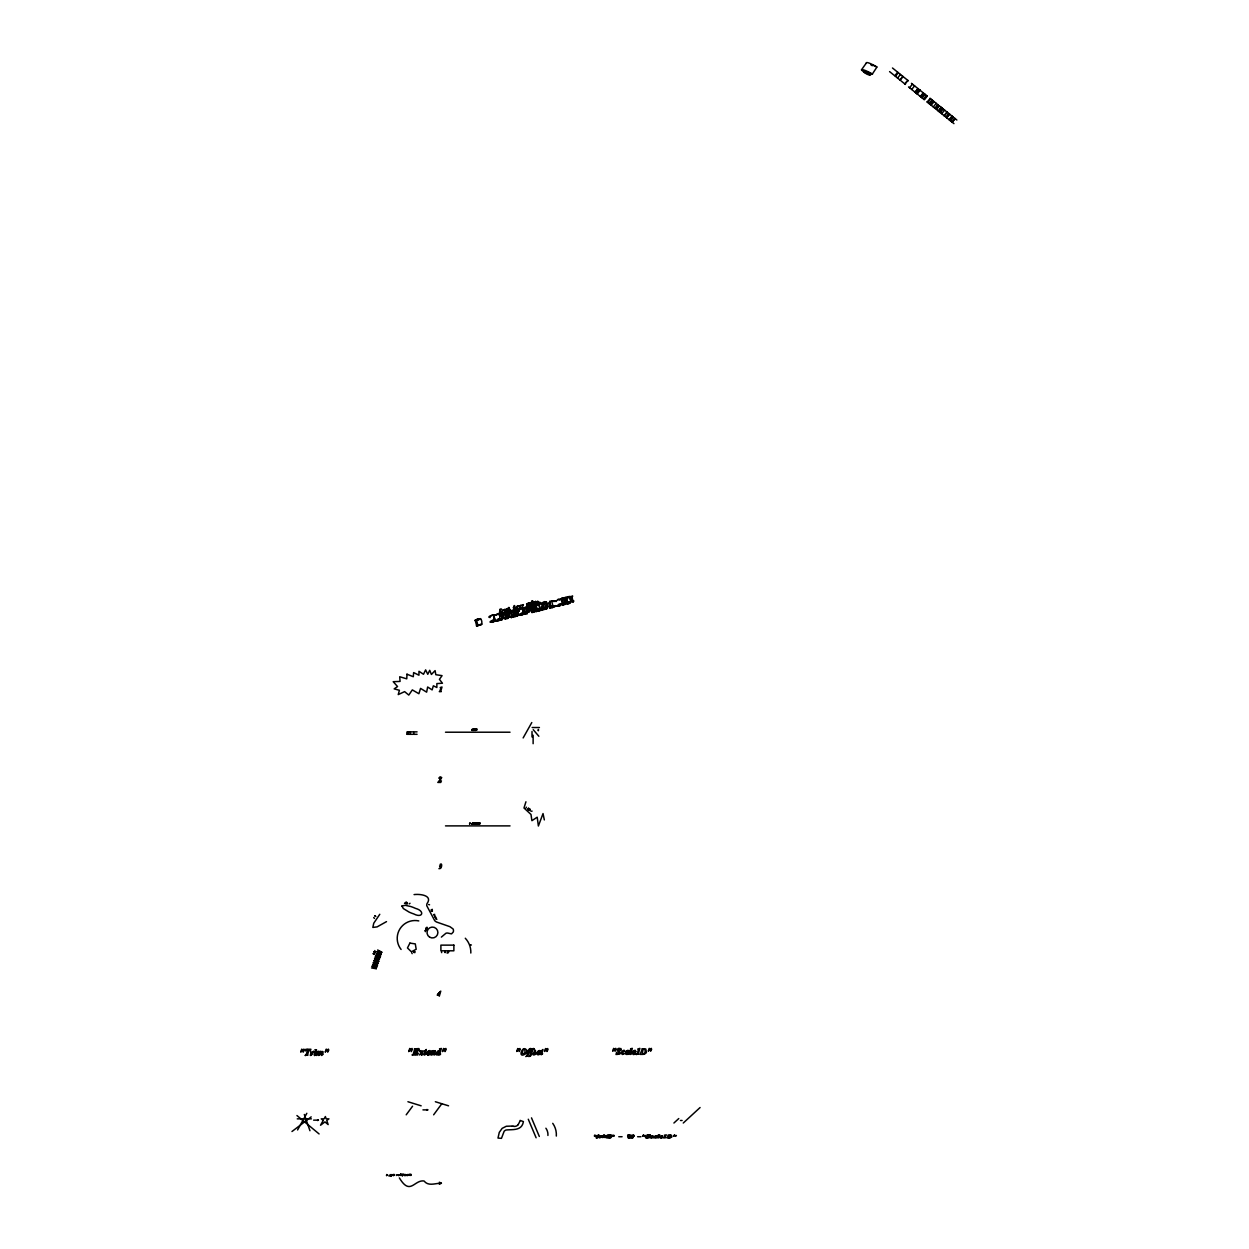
<?xml version="1.0" encoding="UTF-8"?>
<svg xmlns="http://www.w3.org/2000/svg" width="1249" height="1249" viewBox="0 0 1249 1249"><rect width="100%" height="100%" fill="white"/><g stroke="black" fill="none" stroke-linecap="round" stroke-linejoin="round"><path stroke-width="1.5" d="M629.293 1137.215L629.387 1136.293M629.746 1137.449L629.964 1136.09M628.044 1135.482L628.044 1136.34L628.231 1135.482M633.836 1135.482L633.836 1136.34L634.008 1135.482M554.353 606.124L552.48 607.498L553.775 607.201A3.076 0.968 -13.6 0 0 554.572 606.858L555.696 605.874A3.544 1.108 -13.6 0 0 555.649 605.671L550.84 606.171M599.489 1137.215L599.942 1136.137M396.355 1175.512L396.589 1174.669M406.237 1175.512L406.471 1174.669M423.957 1054.546L424.27 1050.94M540.723 1054.265L541.02 1050.877A5.293 5.293 0 0 0 542.925 1049.488L541.91 1053.781M429.625 1051.33L428.048 1052.969A3.622 3.622 0 0 0 430.655 1052.111M539.506 1051.158L538.709 1052.548M634.929 1050.94L634.227 1052.236M601.487 1137.371L601.924 1136.137M626.389 1053.266L627.357 1050.752M437.54 1053.797L438.602 1051.034M600.91 1137.449L601.909 1135.903M441.194 864.776L440.554 865.619A3.138 3.138 0 0 1 439.601 865.885L440.507 868.227M472.263 823.232L471.779 824.121M495.525 620.862L500.615 618.739M555.212 601.144L560.317 599.005M556.398 606.046L561.504 603.907M595.57 1135.482L595.554 1136.34L596.132 1135.482M602.283 1136.371L602.018 1137.183M614.836 1049.582L615.023 1051.236L616.132 1049.144M613.79 1135.482L613.774 1136.34L614.336 1135.482M392.248 1174.716L391.452 1175.731M651.104 1137.215L652.462 1135.981M654.507 1137.371L655.35 1136.09M653.524 1137.449L655.522 1135.872M655.881 1136.371L655.303 1137.48M606.358 1136.231L605.078 1137.105M644.453 1135.482L644.593 1136.34L645.405 1135.45M675.459 1135.482L675.615 1136.34L676.412 1135.45M302.242 1049.597L300.744 1052.158L301.743 1049.113M326.738 1049.597L325.24 1052.158L326.239 1049.113M410.265 1048.957L408.72 1051.596L409.75 1048.442M444.066 1048.957L442.521 1051.596L443.551 1048.442M518.226 1049.004L516.774 1051.486L517.742 1048.52M546.016 1049.004L544.564 1051.486L545.548 1048.52M614.118 1048.817L612.713 1051.236L613.649 1048.348M649.699 1048.817L648.278 1051.236L649.23 1048.348M627.716 1135.232L627.701 1136.34L627.904 1135.357M633.508 1135.232L633.493 1136.34L633.696 1135.357M650.136 1137.355L650.401 1136.731A2.67 2.67 0 0 1 652.821 1135.966M447.938 952.846L447.095 953.112M642.298 1049.16L640.081 1054.375L642.548 1054.375A4.481 4.481 0 0 0 646.467 1052.423M374.154 952.284L374.544 953.237M628.231 1138.011L628.325 1136.855A2.654 2.654 0 0 0 628.45 1137.714M320.899 1051.955L320.587 1053.188L321.087 1052.423A4.184 4.184 0 0 1 322.101 1051.299M438.54 1054.531L439.305 1051.33M629.106 1134.857L629.028 1135.872A2.326 2.326 0 0 0 628.918 1135.169M630.386 1137.449L630.417 1135.903M415.09 951.613L415.09 951.691A4.574 4.574 0 0 1 414.918 952.222L414.84 952.69M632.322 1137.433L632.509 1135.528M630.604 1135.076L630.729 1137.683M630.48 1137.464L630.667 1135.419M631.713 1137.386L631.869 1135.731M631.9 1137.386L631.744 1135.216M632.54 1137.386L632.759 1135.107A2.295 2.295 0 0 1 632.697 1137.683M631.526 1137.855L632.556 1137.933M631.073 1136.996L631.198 1136.168M861.482 69.944L864.776 72.848A6.026 0.999 32.1 0 0 865.37 73.207A5.215 0.859 32.1 0 0 868.008 74.597L868.461 74.768A7.291 1.202 32.1 0 0 869.07 74.987A8.212 1.358 32.1 0 0 870.522 75.002L866.291 71.677M629.933 1137.371A5.199 5.199 0 0 1 629.964 1136.84L630.042 1136.231M633.368 1052.907L633.384 1052.751A3.341 3.341 0 0 0 635.866 1051.72M321.196 1054.89L321.867 1052.454M433.528 1054.406L434.215 1051.908M414.59 1049.41L413.31 1053.828A1.592 1.592 0 0 1 412.295 1055.093M439.945 1049.394L439.476 1050.955M307.582 1054.765L309.065 1049.644L310.283 1050.69M404.489 903.355L405.301 902.699M409.204 903.901L410.015 903.261M627.31 1053.937C626.608 1055.78 622.876 1052.673 627.544 1050.347M594.54 1135.2L594.493 1136.34L595.133 1135.325M612.759 1135.2L612.697 1136.34L613.353 1135.325M416.869 1052.891L417.572 1050.393M496.852 620.55L497.898 619.239M557.725 605.734L558.787 604.422M426.939 929.318L426.268 927.976M419.336 1051.08L421.022 1050.612A4.746 4.746 0 0 1 421.647 1052.158L422.849 1050.737M629.683 1053.797L630.995 1049.238M506.86 610.948L507.406 609.059L508.234 611.963L507.406 609.059M311.11 1052.173L310.298 1055.467L311.469 1055.233A14.785 14.785 0 0 1 311.75 1054.234M566.656 597.6L567.905 596.803A3.669 1.155 -13.6 0 1 569.201 596.538L569.825 596.944M567.842 602.502L569.076 601.706A3.669 1.155 -13.6 0 1 570.371 601.44M314.748 1052.158L314.045 1054.624M373.139 953.705L374.31 954.486L373.326 953.69M534.072 602.33L533.261 605.141M373.966 951.722L375.106 951.894M439.71 1054.187L441.381 1048.442L439.492 1048.926M630.807 1053.625L632.337 1048.348L630.573 1048.77M519.943 608.076L520.411 605.999M527.094 604.251L526.625 606.327L527.859 605.999M374.872 950.551L374.591 951.473M596.257 1138.011C595.258 1136.153 598.942 1138.963 597.428 1136.637A2.201 2.201 0 0 1 596.975 1136.106L598.521 1134.982M638.38 1053.625L639.91 1048.364L637.724 1049.035M642.408 1053.5C643.173 1042.65 647.872 1053.547 642.938 1054.031M474.37 730.415L471.716 730.368M391.28 1176.277L390.515 1176.277M477.524 824.231L474.885 824.184M445.581 952.534L445.518 951.879M400.133 1175.45L400.055 1174.575M404.145 1175.45L404.052 1174.575M602.533 1137.574L602.393 1136.215M628.419 1053.656L629.34 1050.409L628.028 1050.596M414.668 1054.062L415.324 1051.783L416.385 1051.83M393.685 1175.699L393.919 1174.747M407.33 1175.699L407.58 1174.747M441.678 952.659L441.49 951.785M402.147 1175.793L402.303 1174.403M522.098 609.559L522.566 607.779C523.347 602.986 517.383 605.406 520.786 608.528M527.952 604.906L528.405 603.126L526.625 603.876M528.405 603.126L528.795 607.795L530.138 605.859L532.433 605.578L533.604 610.496C532.652 615.679 528.764 608.638 531.449 607.311M506.704 609.247L506.766 609.012A6.292 3.388 -16.1 0 0 508.78 607.56L510.185 611.448L508.999 613.462M507.547 612.135L506.766 609.012M315.216 1054.578L316.184 1051.221L314.295 1051.658M317.012 1051.658L318.901 1051.221L318.308 1053.188L320.509 1051.236M386.722 1174.497L386.55 1175.699L386.831 1174.778M440.819 691.103L442.005 686.997L440.163 687.543M538.834 604.235C535.79 604.391 535.79 601.565 533.604 602.034M535.54 601.253L535.743 604.719M394.106 1175.168L394.512 1174.45M407.767 1175.168L407.455 1174.45M409.407 1174.466L409.344 1175.34M499.303 612.931L500.178 609.918M534.478 604.922L536.367 604.157M434.793 1053.984L435.355 1050.799M425.597 929.927L425.784 929.927M425.222 1054.031L426.284 1049.472A5.62 5.62 0 0 1 424.317 1051.034M318.027 1054.14L316.497 1055.467L317.355 1052.517A3.138 3.138 0 0 0 317.48 1052.001M391.015 1174.497L391.14 1175.934M527.671 1050.69L527 1055.592A1.92 1.92 0 0 1 526.61 1056.373M530.7 1050.69L530.044 1055.53A1.92 1.92 0 0 1 529.638 1056.373M638.38 1049.784L637.349 1053.313M319.603 1052.47L318.745 1055.467L320.212 1054.468A5.012 5.012 0 0 1 320.743 1053.235L321.149 1052.688A2.529 2.529 0 0 1 321.461 1052.314M322.461 1054.406L323.148 1051.767M473.621 730.15L473.886 729.229M476.041 730.165L476.369 729.041M470.17 822.872L469.858 823.965M476.79 823.965L477.056 823.044M387.533 1174.763L387.721 1175.403M440.772 688.183L439.882 691.243M500.662 612.463C503.644 612.994 501.942 606.764 499.834 609.559M472.294 730.072L472.544 729.229M473.293 730.15L473.558 729.229M476.572 729.931L477.024 728.963L475.276 728.963M472.793 823.887L473.043 823.044M475.463 823.887L475.713 823.044M476.462 823.965L476.728 823.044M479.741 823.762L480.194 822.779L478.445 822.779M408.891 1175.387L408.61 1174.435M409.688 1175.403L410.094 1174.013M609.044 1137.433L609.59 1135.528M471.95 730.15L472.216 729.229M472.45 823.965L472.715 823.044M474.074 823.965L474.058 823.06M475.12 823.965L475.385 823.044M448.438 951.332L448.516 952.425M390.781 1175.965L391.124 1174.763M431.389 1051.08L433.309 1050.612L432.732 1052.642L434.933 1050.612M400.851 1173.841L400.96 1175.325M538.366 729.463L538.46 730.556M603.626 1135.076L604.532 1134.857L603.798 1137.355M607.108 1137.386L607.592 1135.7M607.67 1137.386L608.419 1134.857L607.201 1135.216M609.715 1137.386L610.386 1135.107M474.448 729.104L475.135 730.431L475.479 729.229L473.418 728.963M475.728 730.15L475.994 729.213M469.53 823.965L469.811 823.044M477.305 823.981L477.68 823.013L478.305 824.246L478.648 823.044M478.57 823.044L476.587 822.779M478.898 823.965L479.163 823.029M397.697 1174.778L397.916 1175.262A2.139 2.139 0 0 1 398.29 1174.7M500.146 615.773L501.021 612.822M444.785 951.457L444.691 952.487M448.235 952.487L448.516 951.488M400.586 1175.387L400.976 1174.06M538.178 730.618L538.46 729.635M603.22 1137.464L603.813 1135.419M306.302 1054.328L307.676 1049.644M508.78 608.357L510.295 611.073L509.046 607.482M509.623 611.261L509.623 610.449A6.292 3.388 -16.1 0 1 507.672 611.948M514.775 605.796L513.448 607.654L514.276 610.558L515.041 608.388M515.603 608.7L514.526 610.496M472.2 824.231L473.512 823.825M473.871 822.826L475.963 822.779M606.514 1137.855L608.029 1137.855M636.209 1054.218L638.832 1054.187M398.603 1175.668L398.821 1174.763M628.762 1134.857L628.606 1134.951A2.529 2.529 0 0 0 628.653 1136.559A1.936 1.936 0 0 1 628.762 1137.745L628.825 1136.293M428.001 1052.969L429.25 1050.955M605.094 1136.996L605.5 1136.168M310.673 1051.658C310.08 1055.733 315.763 1048.161 313.124 1052.517M426.939 927.148L427.158 928.288M525.938 801.78L523.987 807.994L530.997 814.473L531.902 820.687L537.211 817.189L538.381 826.011L543.034 813.567L544.33 819.922M518.928 609.387L517.398 610.605L518.647 608.997M519.287 610.137L519.084 609.949A4.434 1.39 -13.6 0 1 519.272 609.387A5.761 1.811 -13.6 0 1 519.443 609.184L519.849 608.841A2.529 0.796 -13.6 0 1 520.349 608.56L522.035 608.013A3.404 1.077 -13.6 0 0 521.114 608.169A3.544 1.108 -13.6 0 0 519.803 608.591A4.621 1.452 -13.6 0 0 519.162 608.872A3.747 1.171 -13.6 0 0 518.085 609.528A3.497 1.093 -13.6 0 0 517.773 610.246L519.022 610.511M526.563 603.892L527.406 606.78L529.248 606.015M305.209 1055.296L307.863 1055.249M475.463 730.415L476.853 730.009M426.065 927.976L427.08 928.413M478.632 824.231L480.022 823.84M412.217 1054.812L417.634 1054.983L418.29 1053.235L414.918 1054.578M608.528 1137.855C612.104 1139.338 613.197 1133.358 609.293 1135.013M425.3 930.474L426.143 930.552M530.653 602.689L531.449 605.718L530.653 602.689C533.198 600.02 534.978 606.155 531.496 605.593M516.602 607.607L517.804 606.093M505.861 612.837L505.299 613.556M390.078 1174.731L389.969 1174.966A6.151 6.151 0 0 1 389.501 1175.528L389.032 1176.199M402.475 1175.824L403.13 1173.841M425.035 930.755L425.363 931.66M426.174 928.616L426.502 929.521M493.901 615.101L493.121 615.039A3.404 1.077 -13.6 0 0 492.278 615.195A3.544 1.108 -13.6 0 0 490.966 615.616A4.621 1.452 -13.6 0 0 490.326 615.882A3.747 1.171 -13.6 0 0 489.249 616.538A3.497 1.093 -13.6 0 0 488.937 617.271L490.186 617.537M495.213 619.676L494.167 617.053M524.049 612.65L522.863 607.748L523.565 612.853M567.233 603.345L566.921 604.126L566.14 600.847M635.803 1051.424L635.257 1050.347A2.701 2.701 0 0 0 633.914 1050.69A3.107 3.107 0 0 0 632.166 1053.344L633.305 1054.499A2.233 2.233 0 0 0 634.773 1054.109L635.366 1053.266L633.352 1053.25M650.151 1134.857L648.044 1135.95A6.885 6.885 0 0 0 648.59 1136.293M533.791 1048.973L534.478 1049.41L533.838 1048.52A2.092 2.092 0 0 0 532.261 1049.144L531.09 1050.643M656.271 1137.574L657.083 1135.903L656.053 1136.215M405.784 902.371L406.846 902.387L406.347 903.542M407.112 904.12L407.471 903.261M405.457 903.495L405.863 902.543M406.066 903.558L406.471 902.621M405.738 903.48L406.175 902.309M374.731 915.704L375.684 916.235M569.95 596.913L571.136 601.815L570.356 598.536M551.496 606.358L549.997 608.154M327.581 1049.706L328.456 1049.113M304.366 1049.941L303.179 1052.158L302.992 1050.393A2.576 2.576 0 0 1 303.054 1049.769L303.96 1049.113M328.862 1049.941L327.675 1052.158L327.488 1050.393A2.576 2.576 0 0 1 327.55 1049.769M412.404 1049.379L411.233 1051.596L411.03 1049.784A2.654 2.654 0 0 1 411.108 1049.098L412.029 1048.442M446.236 1049.301L445.034 1051.596L444.831 1049.784A2.654 2.654 0 0 1 444.909 1049.098L445.831 1048.442M517.039 609.215L517.992 614.633L517.039 609.215L512.699 610.277L514.354 615.148M546.578 602.018C548.358 616.241 548.857 596.366 542.222 603.08L543.877 607.966M569.794 603.095L567.795 603.595A3.201 0.999 -13.6 0 1 567.405 603.314M520.271 1049.363L519.131 1051.486L518.959 1049.769A2.498 2.498 0 0 1 519.022 1049.16L519.896 1048.52M548.061 1049.363L546.937 1051.486L546.75 1049.769A2.498 2.498 0 0 1 546.812 1049.16L547.687 1048.52M651.697 1049.176L650.588 1051.236L650.417 1049.582A2.436 2.436 0 0 1 650.464 1049.004L651.338 1048.348M573.104 600.894L572.901 602.018L571.933 595.992M430.546 1051.877L429.999 1050.612A2.841 2.841 0 0 0 428.735 1050.877A3.388 3.388 0 0 0 426.627 1053.875L427.861 1055.108M668.293 1135.528L667.341 1137.496M658.161 1135.076L659.706 1134.857L658.457 1137.355M664.078 1137.386L664.921 1135.684M665.046 1137.386L666.295 1134.857L664.312 1135.216M668.527 1137.386C670.822 1131.75 671.853 1138.901 668.871 1137.761M657.458 1137.464L658.473 1135.419M539.537 604.063L537.226 605.141C539.037 601.55 540.614 609.309 538.397 610.043M540.723 608.966L538.007 610.792M646.357 1052.251L645.842 1049.051L642.08 1048.723M522.441 608.919L523.737 607.467L524.627 613.04L523.44 608.138L528.14 606.514L528.639 610.339M529.03 611.979L528.14 606.514M535.056 605.141L530.544 606.421L531.855 612.572L534.525 611.963L533.76 608.638M535.243 604.781L536.133 610.246L535.337 606.983M564.97 604.485L562.721 605.109L561.753 598.333L566.14 597.256L567.28 603.985M566.14 597.256L567.03 602.721L565.844 597.818L563.877 598.958M660.971 1136.949L661.424 1136.122M537.523 609.746L535.962 611.573L535.165 608.294M514.885 616.444L515.572 615.663A3.7 1.171 -13.6 0 1 516.102 615.538L516.54 615.523M543.471 603.907L543.924 603.579A3.7 1.171 -13.6 0 1 544.455 603.454L544.876 603.439M544.423 609.262L545.298 607.623L544.564 602.611A5.589 1.764 -13.6 0 1 545.157 602.471L546.016 602.424M514.479 610.121L515.025 609.809A5.589 1.764 -13.6 0 1 515.634 609.668L516.664 609.762L517.898 615.507L512.793 617.256L514.432 615.351M515.337 615.632L514.588 609.918M516.789 615.679L516.29 611.635M543.674 603.532L544.111 602.721M546.328 608.497L546.765 607.685M550.2 601.643L548.811 603.251L549.857 608.232L552.464 607.592M551.402 601.394L552.823 600.816M551.996 607.389L552.854 605.796L551.668 600.894M540.661 603.938C543.018 601.456 543.424 609.184 541.207 610.012M501.036 620.066L502.613 618.099C503.16 609.169 497.289 616.46 500.911 620.144L502.207 619.723M505.205 613.868A4.059 2.186 -16.1 0 0 507.11 612.759L506.11 612.088A3.107 1.671 -16.1 0 0 505.08 612.478L505.673 618.38L501.817 618.114M508.202 618.286L506.86 618.692L508.562 616.647C508.296 606.655 504.549 616.241 507.016 613.384M505.673 618.38L506.22 617.365M510.435 612.026L506.594 611.76L507.734 616.725L511.622 616.944L510.982 611.026M511.622 616.944L512.168 615.929M500.911 614.633L501.676 613.243L503.597 613.93M502.098 619.535L502.863 618.146L505.423 619.067M506.86 613.181L507.625 611.791L509.873 612.603M508.046 618.083L508.811 616.694L511.387 617.615M513.245 610.449L511.747 612.275M543.955 608.169L542.347 610.012L541.566 606.749M530.31 606.624C532.402 604.141 532.355 618.833 530.856 605.859M562.628 603.798L561.753 598.333M405.706 1174.903L404.91 1175.731M504.518 613.915C506.751 608.154 508.484 618.005 505.58 619.036M510.357 612.681C512.465 606.577 514.494 616.069 511.528 617.584M525.111 607.701L524.205 607.701M526.219 607.607L527.671 606.983L528.499 610.371M525.329 607.311L526.516 612.213L524.861 614.274L527.437 613.696M526.859 613.509L527.734 611.916L526.547 607.014M531.996 606.374L532.433 605.578M532.98 606.468L534.603 605.187M533.947 611.776L534.822 610.199L533.635 605.297M562.674 599.255L561.675 600.113M562.893 598.849C558.615 595.757 566.859 611.791 563.33 598.068M564.517 602.97L562.846 605.016M564.845 604.251L565.719 602.674L564.689 597.74M297.574 1129.955L306.832 1113.296M530.747 1048.973L531.449 1049.41L530.903 1048.535A2.092 2.092 0 0 0 529.233 1049.144L527.952 1050.674M519.194 606.327L518.335 605.765A3.107 1.671 -16.1 0 0 517.305 606.155L517.102 606.249A3.981 2.139 -16.1 0 0 515.525 607.576M519.99 609.278L519.178 608.669A3.107 1.671 -16.1 0 0 518.148 609.044L517.945 609.153A3.981 2.139 -16.1 0 0 516.462 610.324M523.144 737.94L531.793 722.547M528.296 604.266L530.091 602.814L529.482 603.735M495.869 615.148L496.712 614.336M503.956 610.199L503.972 610.948M528.92 809.211L528.655 809.617A4.574 4.574 0 0 0 529.061 809.508L529.248 809.493M521.77 605.749L523.44 604.594L522.753 605.468M861.513 69.788L866.15 63.277M506.079 609.824L505.267 609.2A3.107 1.671 -16.1 0 0 504.237 609.59L504.034 609.684A3.981 2.139 -16.1 0 0 502.457 610.995A4.231 2.279 -16.1 0 0 502.301 611.292A3.247 1.749 -16.1 0 0 502.145 611.807M624.063 1051.049L624.953 1051.377L624.359 1050.378A2.014 2.014 0 0 0 623.251 1050.503L623.095 1050.581A2.998 2.998 0 0 0 621.362 1053.235L622.361 1054.468L624.281 1053.781L622.486 1053.079L624.047 1050.55M643.735 1135.263L642.595 1136.34L643.422 1134.857M674.772 1135.247L673.601 1136.34L674.429 1134.857M405.472 1175.075L405.222 1175.465A3.044 3.044 0 0 0 405.082 1174.357L404.582 1174.544M509.779 613.197L509.046 610.418M567.78 597.131L569.185 596.694M568.966 602.034L571.012 601.846L570.215 598.568M533.12 1054.812L533.323 1053.329A5.542 5.542 0 0 0 533.51 1053.875L534.463 1054.593L534.9 1053.719A4.902 4.902 0 0 0 534.385 1053.063A8.743 8.743 0 0 1 533.963 1052.564L534.619 1050.581A2.841 2.841 0 0 1 535.587 1050.674C532.09 1048.645 539.443 1055.171 533.432 1054.64M406.206 1114.811L412.56 1106.224M433.637 1114.811L441.818 1103.726M379.79 914.284L373.748 923.23L372.842 927.429L377.104 926.883L386.519 921.621M628.872 1053.61L627.872 1054.499M530.934 811.21L532.09 811.147M420.382 1053.766L420.71 1053.063A13.645 13.645 0 0 0 420.21 1051.502L420.023 1051.205M895.377 76.298L898.343 72.739M897.547 78.047L900.467 74.44M899.92 79.967L902.824 76.361M904.807 83.917L906.758 81.513M904.979 84.042L907.882 80.451M909.522 87.727L912.488 84.167M911.692 89.475L914.596 85.869M915.033 92.176L917.953 88.57M915.22 92.332L918.14 88.726M916.157 93.082L918.109 90.693M916.344 93.238L919.264 89.631M916.969 93.737L919.873 90.131M917.141 93.878L920.045 90.271M920.326 96.454L923.245 92.863M920.529 96.626L923.479 93.05M921.419 97.328L924.322 93.722L927.258 96.095L924.338 99.701L921.294 97.235M921.512 97.422L924.432 93.816M922.137 97.922L925.041 94.315M923.589 99.093L926.555 95.533M923.792 99.249L926.711 95.658M924.073 99.483L927.07 95.939M927.164 101.981L930.177 98.452M927.882 102.559L930.786 98.952M929.397 103.776L932.254 100.139M929.537 103.901L932.457 100.295M929.818 104.12L932.769 100.545M930.083 104.338L933.003 100.732M931.208 105.244L934.08 101.606M933.3 106.93L936.204 103.339M934.986 108.304L937.905 104.697M938.264 110.958L941.184 107.352M938.545 111.177L941.371 107.492M938.936 111.489L941.855 107.882M939.529 111.973L942.495 108.413M940.294 112.582L943.198 108.975M941.699 113.721L944.619 110.131M944.072 115.642L946.992 112.035M944.275 115.814L947.195 112.207M946.789 115.845L948.725 113.456M946.461 117.578L949.381 113.971M946.758 117.812L949.677 114.221M949.068 119.67L951.972 116.063M949.568 120.091L952.487 116.485M950.302 120.685L953.221 117.078M952.05 122.09L954.954 118.483M952.253 122.246L955.157 118.639M441.365 937.109L445.955 933.237A4.293 4.293 0 0 1 447.735 933.065L451.498 933.893L453.262 932.004A4.262 4.262 0 0 0 453.481 930.552L453.403 929.849A3.076 3.076 0 0 0 453.012 928.913L449.921 926.68L436.432 921.981A10.695 10.695 0 0 1 434.73 920.7L426.752 905.697A6.417 6.417 0 0 1 426.955 903.745C433.153 895.268 419.929 893.831 414.059 894.596M629.434 1137.933L629.465 1137.917A1.671 1.671 0 0 0 629.621 1137.464L629.637 1137.464M538.522 602.533L539.896 602.143M540.005 602.689L539.037 603.111M600.644 1136.559C600.472 1133.951 597.303 1139.494 600.582 1137.464M494.51 615.476L499.428 613.821M438.914 868.679C442.13 869.569 442.599 861.904 440.085 864.402M573.9 601.034L573.26 601.768A17.595 5.527 -13.6 0 0 573.026 602.08L571.714 597.116A17.595 5.527 -13.6 0 1 571.995 596.975L572.729 596.132M438.227 1053.984L438.618 1053.438A5.839 5.839 0 0 1 437.868 1054.843C435.323 1056.295 436.135 1050.893 438.836 1050.612M315.669 1055.015L314.42 1055.561M656.849 1137.402L655.803 1137.995M517.086 614.914L515.696 615.538M546.562 607.779L545.048 608.388M422.989 1054.297L421.756 1055.062M517.695 607.092L516.774 607.623M535.399 601.987L538.007 601.347M621.003 1048.535L620.878 1050.347A2.56 2.56 0 0 0 620.581 1049.597L618.973 1048.895L619.051 1050.612A9.727 9.727 0 0 0 619.598 1051.158L620.16 1053.766L617.474 1054.406A9.446 9.446 0 0 0 616.912 1054.297L615.991 1054.515L616.678 1052.267A3.357 3.357 0 0 0 616.912 1053.266L618.692 1054.031L618.88 1052.314A8.415 8.415 0 0 0 618.317 1051.705L617.568 1050.784A1.639 1.639 0 0 1 617.349 1049.956L617.646 1049.082A1.827 1.827 0 0 1 618.677 1048.395L618.817 1048.379A3.841 3.841 0 0 1 620.207 1048.535M531.559 601.081L532.652 600.785M532.402 603.985L533.479 603.673M532.761 601.362L531.824 601.659M533.604 604.266L532.605 604.547M659.082 1137.464L657.942 1137.995M673.914 1123.023L678.785 1118.542M683.265 1123.023L700.08 1107.535M440.038 1054.328L440.6 1053.953A3.513 3.513 0 0 1 440.085 1054.671L438.992 1055.108M626.92 1053.578L627.919 1050.924M606.03 1137.417L604.469 1137.417L606.296 1135.997M646.982 1135.169L647.138 1136.356M531.887 611.276L533.604 610.496M634.523 1050.674L633.961 1052.392M481.677 624.203C483.504 613.165 469.702 623.064 480.584 618.989M494.604 621.268L491.482 621.971A4.434 1.39 -13.6 0 1 491.622 621.299A5.761 1.811 -13.6 0 1 491.778 621.112L492.184 620.769A2.529 0.796 -13.6 0 1 492.684 620.488L494.791 620.363L494.011 617.084M526.485 807.197L525.923 808.119M529.81 810.585L530.06 809.742M528.655 808.165L528.202 809.243M529.935 809.087L529.342 810.023M527.812 808.977L528.624 808.353M529.092 809.898L529.904 809.274M291.969 1131.516L311.188 1116.871M523.487 612.869L523.269 612.9A3.404 1.077 -13.6 0 0 522.301 613.087A3.544 1.108 -13.6 0 0 520.989 613.493A4.621 1.452 -13.6 0 0 520.349 613.774A3.747 1.171 -13.6 0 0 519.272 614.43A3.497 1.093 -13.6 0 0 518.959 615.164L521.067 615.273A3.325 1.046 -13.6 0 0 521.66 615.133L523.456 614.258L522.66 610.98M655.101 1137.652L653.851 1137.948M419.555 1054.983L420.866 1053.578L421.538 1054.952M553.885 601.659L554.509 600.972A3.544 1.108 -13.6 0 0 554.462 600.769L549.654 601.269L550.809 606.233M523.924 607.857L524.783 613.009L526.516 612.213M570.059 596.273L571.23 601.191M494.323 621.378L492.824 622.158A3.325 1.046 -13.6 0 1 492.231 622.299L490.139 622.174A3.497 1.093 -13.6 0 1 490.451 621.44A3.747 1.171 -13.6 0 1 491.513 620.8A4.621 1.452 -13.6 0 1 492.137 620.519A3.544 1.108 -13.6 0 1 493.464 620.097A3.404 1.077 -13.6 0 1 494.307 619.941L494.026 614.773M523.175 614.367L520.365 614.992A4.434 1.39 -13.6 0 1 520.458 614.289A5.761 1.811 -13.6 0 1 520.614 614.086L521.02 613.743A2.529 0.796 -13.6 0 1 521.536 613.478L523.643 613.337L522.847 610.074M545.204 603.017L543.861 603.486M413.653 951.379L414.137 952.363M433.949 1051.549L433.715 1051.736A7.01 7.01 0 0 0 432.482 1053.594L432.06 1054.983L430.858 1054.983L431.748 1051.955A3.325 3.325 0 0 0 431.857 1051.439M524.549 1054.453C517.258 1058.387 522.941 1043.618 526.875 1050.55A4.653 4.653 0 0 1 524.611 1054.312M631.307 1135.887L631.213 1135.966A2.56 2.56 0 0 0 630.964 1137.855L630.948 1137.901M662.298 1137.402L661.08 1137.714M518.928 611.089L517.757 611.37M317.605 1120.556L318.401 1120.15L317.605 1119.729M426.939 1110.299L427.72 1109.877L426.939 1109.471M439.367 1184.286L441.381 1183.24L439.351 1182.21M505.08 612.478L504.877 612.588A3.981 2.139 -16.1 0 0 503.285 613.899M436.01 917.812L436.291 918.077A2.264 2.264 0 0 1 435.667 918.483L435.963 918.577M428.626 904.51L429.562 904.776M434.121 915.361L435.058 915.626M435.917 918.936L436.9 919.264M499.116 620.488L495.775 621.096M560.005 605.671L558.756 606.108M539.115 1050.893L538.553 1052.642M529.092 809.571L528.171 809.867M480.678 624.859L479.038 625.312L481.552 624.406L476.603 625.608L475.166 620.175L480.522 618.598M476.603 625.608L481.833 624.063M470.467 944.728L471.388 945.025M863.824 71.552L864.261 71.49A36.018 5.948 32.1 0 1 865.854 71.599L867.868 73.066M645.764 1137.948C644.312 1135.7 648.434 1139.166 648.153 1137.058A5.105 5.105 0 0 0 647.466 1136.574M530.684 1048.723L530.294 1048.91A2.17 2.17 0 0 0 529.935 1049.347L527.968 1055.53L525.751 1056.576M497.071 614.165L497.898 613.977M498.257 619.067L499.085 618.88M557.96 599.348L558.787 599.161M559.13 604.251L559.974 604.063M520.755 608.528L522.457 608.435M477.212 619.926L480.522 618.911M497.883 620.925L499.522 619.129M558.787 605.984L560.395 604.266M647.325 1134.998L647.919 1134.873A5.527 5.527 0 0 1 649.137 1134.951M567.452 603.923L567.686 603.876A7.884 2.482 -13.6 0 1 568.279 603.751L568.763 603.564M505.58 612.432L504.549 613.493L500.646 613.212L501.786 618.161L502.613 618.099M475.213 620.456L476.259 620.129L475.088 620.472M476.447 625.936L479.179 625.281M514.213 605.5L513.448 607.654M539.24 610.761L540.333 609.684L538.959 603.876L541.66 603.22L542.847 608.122L540.13 608.778M666.841 1137.823L668.59 1137.933M527.468 609.215L528.733 608.731A17.049 9.196 -16.1 0 1 528.92 608.044M534.369 604.953L533.573 601.94M506.235 611.838L504.502 612.26L505.689 617.178L507.406 616.756M512.184 610.402L510.419 610.87M538.444 604.001L535.774 604.657L537.445 609.528M499.725 615.242L501.068 614.82M511.606 612.353L513.932 611.791M548.67 603.329L550.106 602.986M561.535 600.207L562.55 599.957M510.903 610.823L511.606 615.773L513.355 615.304M513.885 615.179L518.226 614.118M524.939 612.478L529.326 611.417M532.027 610.761L536.43 609.684M536.961 609.559L539.615 608.903M543.409 607.982L547.749 606.936M562.924 603.236L567.327 602.174M544.783 608.56L545.095 608.482A3.7 1.171 -13.6 0 1 545.641 608.357L546.063 608.341M478.96 625.296L477.29 625.749M535.93 611.62L538.553 610.98M539.1 610.855L541.785 610.152M542.316 610.074L547.421 608.325L546.235 603.423M476.634 619.816L478.211 619.348L476.056 619.957M552.854 605.796L554.01 605.718M477.586 625.374L480.303 624.812M507.734 616.725L508.562 616.647M533.713 1048.723L533.245 1048.973A2.17 2.17 0 0 0 532.964 1049.347L530.997 1055.53L528.764 1056.56M568.982 603.626L570.528 602.377A5.542 1.749 -13.6 0 0 570.012 602.33A9.274 2.92 -13.6 0 1 569.466 602.299L569.076 602.221M558.162 606.108L556.679 606.28M565.719 602.674L566.874 602.689M534.822 610.199L535.977 610.215L535.197 607.014M527.734 611.916L528.889 611.948M567.671 598.63L566.609 598.677A3.201 0.999 -13.6 0 1 566.219 598.412M432.466 910.896L431.311 910.864M432.357 910.911L431.451 911.099M433.668 914.596L434.699 914.346M432.341 909.397L431.451 910.146M434.793 916.766L435.651 916.875L434.886 917.156M431.217 909.74L432.232 909.553M615.757 1048.348L614.945 1048.895A2.436 2.436 0 0 0 614.851 1049.582M544.564 609.403L544.892 609.34A3.185 0.999 -13.6 0 0 547.265 608.372L546.469 605.094M504.939 612.26L506.126 617.162M556.398 601.44L555.462 601.362M439.258 691.649L441.256 691.649M514.947 616.6L515.353 616.522A3.185 0.999 -13.6 0 0 517.726 615.554L516.555 610.652M663.328 1137.855L665.358 1137.839M609.965 1137.761L611.073 1135.638M393.373 1174.357L392.389 1175.387L393.435 1175.325M411.108 1174.357L410.125 1175.387L411.186 1175.325M532.168 727.527L539.427 727.527M413.388 731.867L407.143 731.867L407.268 734.303M417.072 731.867L413.95 731.867L413.95 734.303L417.072 734.303M445.503 732.211L510.029 732.211M407.143 734.303L413.388 734.303M445.503 825.886L510.029 825.886M416.744 1048.941L415.433 1051.424A2.888 2.888 0 0 0 417.869 1050.706M418.477 1050.19L419.055 1048.598L414.387 1048.848M310.283 1050.924L310.907 1049.254L305.911 1049.254L305.599 1050.924A2.623 2.623 0 0 1 307.676 1049.55M422.943 1109.877L427.72 1109.877M297.246 1118.854L311.376 1118.854M313.624 1120.15L318.401 1120.15M680.471 1120.478L682.095 1120.478M598.817 1134.857L597.615 1135.856A3.466 3.466 0 0 0 598.021 1136.293M618.786 1136.731L622.096 1136.731M637.599 1136.731L640.909 1136.731M377.011 951.535L381.788 952.363M376.402 953.362L378.869 953.783M381.148 954.189L378.385 953.69M375.793 955.188L380.57 956M375.184 956.999L377.651 957.437M379.93 957.827L377.245 957.343M374.575 958.826L379.353 959.638M373.966 960.653L378.744 961.465M373.357 962.464L378.119 963.291M372.733 964.29L377.51 965.102M372.124 966.101L376.901 966.929M371.515 967.928L376.292 968.756M630.183 1054.499L631.51 1053.282A2.67 2.67 0 0 1 631.057 1053.875M434.043 1055.046L435.074 1054.593A3.763 3.763 0 0 0 435.589 1053.875L435.417 1053.766M662.173 1135.872L662.657 1136.512A4.2 4.2 0 0 1 660.627 1137.027M651.65 1137.698L652.962 1137.464M532.777 603.954L532.964 603.97A5.371 2.888 -16.1 0 1 532.714 604.297M513.636 1126.255L512.387 1126.13M441.381 1183.24C435.464 1183.022 428.579 1186.722 424.036 1180.992C414.168 1179.571 410.281 1196.105 399.368 1177.901M541.176 1054.796L542.597 1053.672A2.763 2.763 0 0 1 542.128 1054.234M511.903 1126.083L506.313 1126.255L502.16 1128.347L499.288 1132.375L497.992 1138.073L501.458 1138.354L504.174 1131.219A6.151 6.151 0 0 1 506.001 1130.017C512.683 1129.268 521.91 1131.079 523.409 1121.602L520.13 1120.415A15.847 15.847 0 0 1 518.148 1124.49M646.514 1137.933L648.949 1137.714L648.98 1136.528M547.203 607.326L546.453 607.357A5.589 1.764 -13.6 0 0 545.735 607.514M668.121 1135.029L671.462 1135.216L671.884 1136.887A5.012 5.012 0 0 1 668.605 1137.839M321.664 1055.499L323.038 1054.265M597.053 1137.98L598.349 1136.684M516.586 611.979L517.711 611.869A2.654 1.436 -16.1 0 0 518.913 611.37M569.747 602.924L569.497 602.845A7.135 2.248 -13.6 0 0 568.857 602.783A6.026 1.889 -13.6 0 1 568.482 602.752L567.936 602.611M652.821 1135.903L652.493 1136.559M493.402 615.257L491.638 615.523A2.529 0.796 -13.6 0 0 490.998 615.866L490.592 616.21A5.761 1.811 -13.6 0 0 490.435 616.397M567.905 597.319L568.279 597.397A9.274 2.92 -13.6 0 0 568.826 597.428A5.542 1.749 -13.6 0 1 569.169 597.459L569.747 597.647M424.285 1055.062L425.94 1053.922A2.935 2.935 0 0 1 425.456 1054.515M435.355 1101.727L448.563 1105.818M407.923 1101.727L421.147 1105.818M566.749 597.709L567.296 597.849A6.026 1.889 -13.6 0 0 567.686 597.881M379.634 951.004L381.866 952.16M379.025 952.831L381.257 953.971M379.399 953.003L377.026 951.816M378.416 954.642L380.633 955.797M377.807 956.469L380.024 957.608M376.964 958.186L379.415 959.435M376.573 960.106L378.806 961.262M375.965 961.933L378.197 963.073M375.356 963.744L377.588 964.899M375.73 963.931L373.342 962.714M374.747 965.571L376.979 966.726M374.138 967.397L376.371 968.537M379.337 950.864L377.635 949.989M378.041 954.47L376.339 953.565M377.417 956.281L375.746 955.407M376.886 958.139L375.168 957.249M376.199 959.935L374.528 959.045M375.59 961.746L373.951 960.887M374.45 965.43L372.702 964.509M373.826 967.257L372.061 966.32M866.416 71.755L866.541 71.817A11.319 1.873 32.1 0 1 872.302 74.097L876.939 67.04A12.584 2.076 32.1 0 0 866.228 62.872M871.193 64.979L872.021 65.573M872.505 65.573L871.256 64.823A11.319 1.873 32.1 0 1 876.782 66.962M892.473 67.992L897.157 71.771M903.87 77.204L908.366 80.826M911.442 83.324L919.405 89.741L916.485 93.347L908.538 86.93M929.959 98.281L938.108 104.869L935.189 108.476L927.039 101.887M938.998 105.587L953.393 117.219L950.473 120.81L936.079 109.178M953.955 117.671L956.875 120.029M889.569 71.599L894.237 75.377M900.951 80.81L905.447 84.432M951.035 121.262L953.955 123.635M374.154 951.691L374.95 952.347M296.934 1115.544L319.088 1133.936M533.214 729.65L538.85 736.254M373.701 917.547L374.466 918.437M374.919 915.72L375.574 916.501M863.777 71.911L866.744 73.41A16.737 2.763 32.1 0 0 867.946 73.269M422.381 1054.203L422.303 1054.078A10.273 10.273 0 0 1 421.834 1052.673M517.851 614.664L516.821 614.57A5.589 1.764 -13.6 0 0 516.212 614.711M531.496 1117.871L539.318 1136.449M528.28 1119.229L536.118 1137.792M304.319 1114.483L309.955 1130.72M508.78 607.56L509.623 610.449M509.124 610.308L509.967 613.212M499.694 609.481L500.49 612.494M476.462 619.629L477.789 625.093M523.581 609.387L524.721 614.352M516.274 611.214L517.461 616.116M508.437 611.307L509.623 616.21M502.488 612.759L503.659 617.662M411.827 952.846L412.154 953.658M413.794 951.504L413.887 952.519M537.882 1053.532L539.943 1053.547L539.334 1054.39A2.279 2.279 0 0 1 537.835 1054.796L536.711 1053.75A3.185 3.185 0 0 1 538.491 1050.94A2.763 2.763 0 0 1 539.755 1050.55L540.317 1051.83A3.419 3.419 0 0 1 537.929 1052.954M427.923 1053.719L430.109 1053.781L429.578 1054.578A2.42 2.42 0 0 1 427.861 1055.108M533.12 735.239L533.12 743.701M532.012 731.492L532.012 736.988M410.343 731.867L410.343 734.303M407.798 731.867L407.798 734.303M407.486 731.867L407.486 734.303M465.284 938.233A20.296 20.296 0 0 1 470.826 953.034M401.101 949.459A17.829 17.829 0 0 1 418.79 920.919M560.504 599.208A4.325 1.358 -13.6 0 1 559.817 600.176M561.691 604.11A4.325 1.358 -13.6 0 1 559.958 605.671M499.616 614.024A4.325 1.358 -13.6 0 1 498.929 614.992M500.802 618.926A4.325 1.358 -13.6 0 1 499.069 620.488M506.267 609.871A4.059 2.186 -16.1 0 1 505.221 610.589M517.664 607.451A4.059 2.186 -16.1 0 1 517.227 607.623M520.177 609.34A4.059 2.186 -16.1 0 1 517.383 610.714M522.816 608.856A4.215 2.264 -16.1 0 1 523.144 608.31M528.733 604.063A4.215 2.264 -16.1 0 1 528.998 603.657M529.357 607.841A4.215 2.264 -16.1 0 1 529.841 606.561M537.757 601.425A3.482 1.873 -16.1 0 1 537.663 602.486M538.6 604.313A3.482 1.873 -16.1 0 1 538.584 605.172M861.748 69.991A12.584 2.076 32.1 0 1 872.458 74.191M421.881 1052.548A2.076 2.076 0 0 1 422.349 1051.674M416.729 1048.863A2.014 2.014 0 0 1 418.915 1049.987M637.661 1053.438A1.936 1.936 0 0 1 637.318 1053.969M636.834 1054.359A1.936 1.936 0 0 1 636.287 1054.578M306.395 1054.343A1.577 1.577 0 0 1 305.302 1055.561M312.141 1054.078A3.653 3.653 0 0 1 312.765 1052.314M315.669 1055.015A4.075 4.075 0 0 0 316.106 1054.39L315.95 1054.297A3.185 3.185 0 0 1 315.466 1054.921M318.245 1054.203A4.855 4.855 0 0 1 319.447 1052.033M545.891 1128.222A11.054 11.054 0 0 1 547.921 1135.45M552.745 1123.335A19.469 19.469 0 0 1 556.32 1136.059M518.335 1124.662A5.355 5.355 0 0 1 513.698 1126.395M649.995 1134.966A1.671 1.671 0 0 1 649.137 1134.935M652.556 1137.183A1.858 1.858 0 0 1 649.964 1137.605M662.157 1135.966A3.076 3.076 0 0 0 659.737 1136.824L660.393 1137.995A3.123 3.123 0 0 0 662.47 1137.449M628.903 1136.247A1.967 1.967 0 0 1 628.653 1135.154M629.199 1137.808A1.733 1.733 0 0 1 629.637 1136.215M630.183 1136.325A4.793 4.793 0 0 1 630.12 1137.074M632.743 1136.153A2.076 2.076 0 0 1 632.946 1137.605M522.238 1053.297C527.375 1056.201 524.08 1042.244 522.238 1053.204M440.756 778.408L438.805 778.127L440.148 776.8L441.724 777.534L439.195 781.359L441.397 780.906L440.756 782.436L437.806 782.436L439.211 780.906A21.046 21.046 0 0 0 439.742 780.328L440.741 778.564M315.232 1049.753L316.575 1049.847L315.248 1049.675M406.971 674.195L406.768 678.832L399.711 676.755L400.07 681.423L393.216 681.704L397.541 686.56L394.169 688.87L399.415 690.291L398.244 694.585L404.614 691.634L408.782 695.068L412.326 689.901L418.883 693.726L420.57 688.386L426.643 692.165L427.642 686.997L432.138 689.901L433.356 685.795L436.869 687.528L436.869 683.578L442.443 683.234L439.429 679.331L442.084 675.647L435.807 674.694L435.089 670.619L431.405 674.476L429.718 670.307L427.767 674.304L425.628 669.886L423.505 674.273L418.961 671.275L418.961 675.209L413.622 672.587L413.31 676.724L406.971 674.195M439.57 992.331L438.977 994.469L437.728 994.469L439.57 992.331M438.789 995.078L439.289 996.202L440.772 991.113L437.197 995.078L438.789 995.078M401.959 906.025L403.349 908.569L409.001 912.035A40.811 40.811 0 0 0 413.716 913.909C422.896 918.718 425.035 910.818 415.48 908.382A40.811 40.811 0 0 0 410.749 906.524L405.207 905.291L401.959 906.025M409.906 943.104L407.471 947.96L411.358 951.785L416.182 949.271L415.293 943.901L409.906 943.104M323.194 1120.462L320.54 1125.24L324.927 1121.899L328.159 1124.584L326.754 1120.525L328.94 1118.854L326.176 1118.854L325.38 1116.544L324.1 1118.854L321.258 1118.854L323.194 1120.462M897.688 72.208L894.784 75.814L900.123 80.123L903.027 76.532L897.688 72.208M919.623 89.928L916.704 93.534L920.763 96.813L923.682 93.207L919.623 89.928M939.264 105.806L936.36 109.412L939.342 105.868M453.871 945.134L440.897 945.134L440.897 950.801L453.871 950.801L453.871 945.134M429.625 937.172A5.449 5.449 0 0 0 437.899 932.644A5.449 5.449 0 0 0 429.843 927.742A5.449 5.449 0 0 0 429.625 937.172"/></g></svg>
